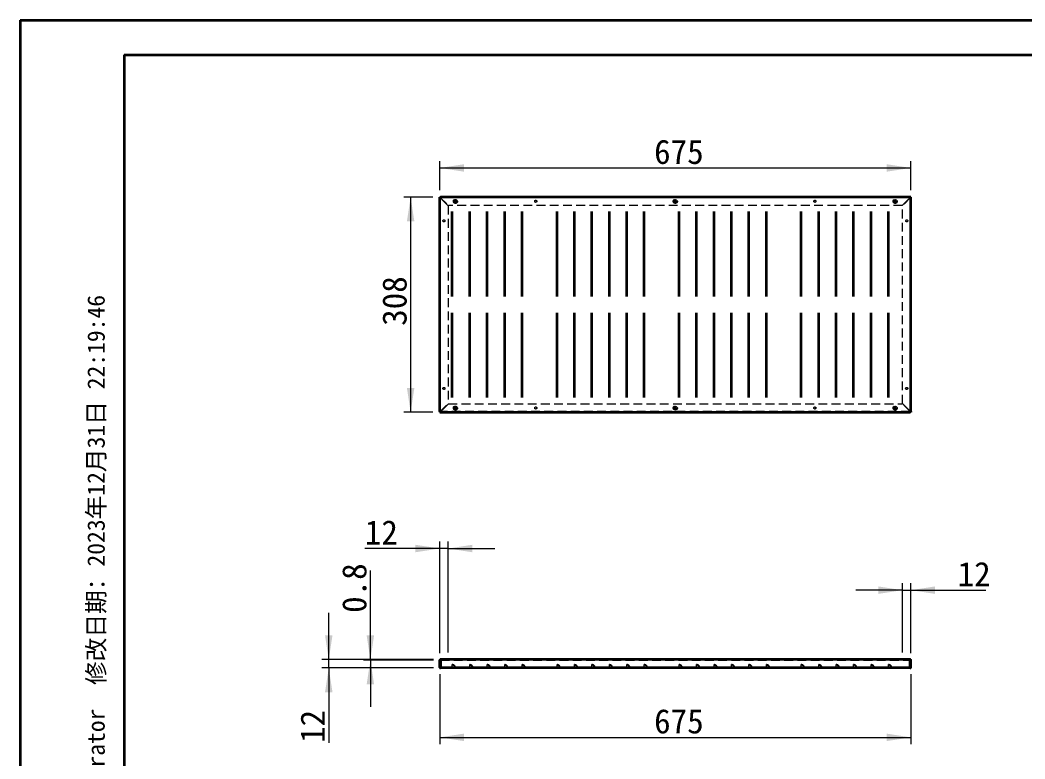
# Model space of a CAD drawing. Header units: millimetres. Extents: x 0 to 2952, y 0 to 2087.
# Drawn here: x 0 to 1440, y 1029 to 2087 of the extents above; entities that cross this region are included whole.
import ezdxf

# ---------------------------------------------------------------- set-up
doc = ezdxf.new("R2010")
doc.units = ezdxf.units.MM
doc.header["$LTSCALE"] = 9.94
doc.linetypes.add('HIDDEN', pattern=[1.905, 1.27, -0.635])
doc.layers.add('粗实线', color=7, linetype='Continuous', lineweight=35)
doc.layers.add('迈迪拼图', color=7, linetype='Continuous', lineweight=0)
doc.layers.add('细实线', color=7, linetype='Continuous')
doc.styles.add('SLDTEXTSTYLE3', font='SIMSUN.TTC', dxfattribs={"bigfont": 'bigfont'})
doc.styles.add('SLDTEXTSTYLE4', font='SIMSUN.TTC')
doc.dimstyles.new('SLDDIMSTYLE0', dxfattribs={"dimtxt": 34.79, "dimasz": 34.79, "dimexe": 0, "dimexo": 0.0625, "dimgap": 8.6975, "dimtad": 2, "dimrnd": 1e-09, "dimzin": 12, "dimdsep": 46, "dimtxsty": 'SLDTEXTSTYLE4', "dimsah": 1, "dimcen": 0.09, "dimadec": 0, "dimazin": 3, "dimtfac": 1, "dimtdec": 3, "dimtofl": 0, "dimtmove": 0, "dimatfit": 3, "dimfxl": 0, "dimfrac": 2, "dimtolj": 1, "dimtzin": 12, "dimarcsym": 0})
doc.dimstyles.new('SLDDIMSTYLE1', dxfattribs={"dimtxt": 34.79, "dimasz": 34.79, "dimexe": 0, "dimexo": 0.0625, "dimgap": 8.6975, "dimtad": 2, "dimrnd": 1e-09, "dimzin": 12, "dimdsep": 46, "dimtxsty": 'SLDTEXTSTYLE4', "dimsah": 1, "dimcen": 0.09, "dimadec": 0, "dimazin": 3, "dimtfac": 1, "dimtdec": 3, "dimtmove": 0, "dimatfit": 0, "dimfxl": 0, "dimfrac": 2, "dimtolj": 1, "dimtzin": 12, "dimarcsym": 0})
doc.dimstyles.new('SLDDIMSTYLE2', dxfattribs={"dimtxt": 34.79, "dimasz": 34.79, "dimexe": 0, "dimexo": 0.0625, "dimgap": 8.6975, "dimtad": 2, "dimrnd": 1e-09, "dimdsep": 46, "dimtxsty": 'SLDTEXTSTYLE4', "dimsah": 1, "dimcen": 0.09, "dimadec": 0, "dimazin": 2, "dimtfac": 1, "dimtdec": 3, "dimtmove": 0, "dimatfit": 0, "dimfxl": 0, "dimfrac": 2, "dimtolj": 1, "dimtzin": 12, "dimarcsym": 0})

# ---------------------------------------------------------------- blocks, each defined once
blk = doc.blocks.new('SW_NOTE_0')
at = {"layer": '细实线', "color": 0, "char_height": 24.85, "attachment_point": 1, "rotation": 90, "style": 'SLDTEXTSTYLE3'}
for s, insert in [('  创建日期：2015年1月20日 15:15:47  上次修改者：Administrator  修改日期：2023年12月31日 22:19:46  ', (5.9, 0)), ('零件图\\\\ 2023年12月31日', (-28.9, 0))]:
    blk.add_mtext(s, dxfattribs=dict(at, insert=insert))
blk = doc.blocks.new('_D')
at = {"layer": '迈迪拼图'}
for p, q in [((601.3, 1843.9), (601.3, 1885.6)), ((601.3, 1875.7), (1276.3, 1875.7)), ((1276.3, 1843.9), (1276.3, 1885.6))]:
    blk.add_line(p, q, dxfattribs=at)
for points in [[(601.3, 1875.7), (636, 1870.3), (636, 1881)], [(1276.3, 1875.7), (1241.5, 1881), (1241.5, 1870.3)]]:
    blk.add_solid(points, dxfattribs=at)
at = {"layer": '迈迪拼图', "insert": (908.4, 1916.2), "char_height": 34.79, "attachment_point": 1, "style": 'SLDTEXTSTYLE4'}
blk.add_mtext('675', dxfattribs=at)
blk = doc.blocks.new('_D_1')
at = {"layer": '迈迪拼图'}
for p, q in [((591.3, 1833.9), (549.6, 1833.9)), ((559.5, 1833.9), (559.5, 1525.9)), ((591.3, 1525.9), (549.6, 1525.9))]:
    blk.add_line(p, q, dxfattribs=at)
for points in [[(559.5, 1833.9), (554.2, 1799.1), (564.9, 1799.1)], [(559.5, 1525.9), (564.9, 1560.7), (554.2, 1560.7)]]:
    blk.add_solid(points, dxfattribs=at)
at = {"layer": '迈迪拼图', "insert": (519, 1649.6), "char_height": 34.79, "attachment_point": 1, "rotation": 90, "style": 'SLDTEXTSTYLE4'}
blk.add_mtext('308', dxfattribs=at)
blk = doc.blocks.new('_D_2')
at = {"layer": '迈迪拼图'}
for p, q in [((601.3, 1150.6), (601.3, 1050.3)), ((1276.3, 1150.6), (1276.3, 1050.3)), ((601.3, 1060.2), (1276.3, 1060.2))]:
    blk.add_line(p, q, dxfattribs=at)
for points in [[(601.3, 1060.2), (636, 1054.9), (636, 1065.6)], [(1276.3, 1060.2), (1241.5, 1065.6), (1241.5, 1054.9)]]:
    blk.add_solid(points, dxfattribs=at)
at = {"layer": '迈迪拼图', "insert": (908.4, 1100.7), "char_height": 34.79, "attachment_point": 1, "style": 'SLDTEXTSTYLE4'}
blk.add_mtext('675', dxfattribs=at)
blk = doc.blocks.new('_D_3')
at = {"layer": '迈迪拼图'}
for p, q in [((442.2, 1171.6), (442.2, 1238.5)), ((592.2, 1171.6), (432.3, 1171.6)), ((442.2, 1159.6), (442.2, 1171.6)), ((592.2, 1159.6), (432.3, 1159.6)), ((442.2, 1159.6), (442.2, 1052.2))]:
    blk.add_line(p, q, dxfattribs=at)
for points in [[(442.2, 1171.6), (447.6, 1206.4), (436.9, 1206.4)], [(442.2, 1159.6), (436.9, 1124.8), (447.6, 1124.8)]]:
    blk.add_solid(points, dxfattribs=at)
at = {"layer": '迈迪拼图', "insert": (401.7, 1052.2), "char_height": 34.79, "attachment_point": 1, "rotation": 90, "style": 'SLDTEXTSTYLE4'}
blk.add_mtext('12', dxfattribs=at)
blk = doc.blocks.new('_D_4')
at = {"layer": '迈迪拼图'}
for p, q in [((501.9, 1171.6), (501.9, 1299.3)), ((592.2, 1171.6), (491.9, 1171.6)), ((592.2, 1170.8), (491.9, 1170.8)), ((501.9, 1171.6), (501.9, 1170.8)), ((501.9, 1170.8), (501.9, 1103.9))]:
    blk.add_line(p, q, dxfattribs=at)
for points in [[(501.9, 1171.6), (507.2, 1206.4), (496.5, 1206.4)], [(501.9, 1170.8), (496.5, 1136), (507.2, 1136)]]:
    blk.add_solid(points, dxfattribs=at)
at = {"layer": '迈迪拼图', "insert": (461.4, 1238.5), "char_height": 34.79, "attachment_point": 1, "rotation": 90, "style": 'SLDTEXTSTYLE4'}
blk.add_mtext('0.8', dxfattribs=at)
blk = doc.blocks.new('_D_5')
at = {"layer": '迈迪拼图'}
for p, q in [((601.3, 1180.7), (601.3, 1340.6)), ((613.3, 1181.6), (613.3, 1340.6)), ((601.3, 1330.7), (493.9, 1330.7)), ((613.3, 1330.7), (601.3, 1330.7)), ((613.3, 1330.7), (680.2, 1330.7))]:
    blk.add_line(p, q, dxfattribs=at)
for points in [[(601.3, 1330.7), (566.5, 1336), (566.5, 1325.3)], [(613.3, 1330.7), (648, 1325.3), (648, 1336)]]:
    blk.add_solid(points, dxfattribs=at)
at = {"layer": '迈迪拼图', "insert": (493.9, 1371.1), "char_height": 34.79, "attachment_point": 1, "style": 'SLDTEXTSTYLE4'}
blk.add_mtext('12', dxfattribs=at)
blk = doc.blocks.new('_D_6')
at = {"layer": '迈迪拼图'}
for p, q in [((1264.3, 1271), (1197.4, 1271)), ((1264.3, 1181.6), (1264.3, 1281)), ((1264.3, 1271), (1276.3, 1271)), ((1276.3, 1180.7), (1276.3, 1281)), ((1276.3, 1271), (1383.7, 1271))]:
    blk.add_line(p, q, dxfattribs=at)
for points in [[(1264.3, 1271), (1229.5, 1276.4), (1229.5, 1265.7)], [(1276.3, 1271), (1311, 1265.7), (1311, 1276.4)]]:
    blk.add_solid(points, dxfattribs=at)
at = {"layer": '迈迪拼图', "insert": (1343.2, 1311.5), "char_height": 34.79, "attachment_point": 1, "style": 'SLDTEXTSTYLE4'}
blk.add_mtext('12', dxfattribs=at)

msp = doc.modelspace()

# ---------------------------------------------------------------- linework, layer by layer
at = {"color": 7, "linetype": 'Continuous', "lineweight": 35}
for p, q in [((601.255, 1832.913), (601.255, 1833.925)), ((601.255, 1833.925), (602.055, 1833.925)), ((601.255, 1526.937), (601.255, 1832.913)), ((602.055, 1833.017), (602.055, 1833.925)), ((1274.955, 1833.925), (602.555, 1833.925)), ((1276.255, 1833.925), (1275.455, 1833.925)), ((1275.455, 1832.913), (1275.455, 1833.925)), ((1276.255, 1832.913), (1276.255, 1833.925)), ((1276.255, 1526.937), (1276.255, 1832.913)), ((619.255, 1691.768), (619.255, 1813.082)), ((644.255, 1691.768), (644.255, 1813.082)), ((669.255, 1691.768), (669.255, 1813.082)), ((694.255, 1691.768), (694.255, 1813.082)), ((719.255, 1691.768), (719.255, 1813.082)), ((769.255, 1691.768), (769.255, 1813.082)), ((794.255, 1691.768), (794.255, 1813.082)), ((819.255, 1691.768), (819.255, 1813.082)), ((844.255, 1691.768), (844.255, 1813.082)), ((869.255, 1691.768), (869.255, 1813.082)), ((894.255, 1691.768), (894.255, 1813.082)), ((944.255, 1691.768), (944.255, 1813.082)), ((969.255, 1691.768), (969.255, 1813.082)), ((994.255, 1691.768), (994.255, 1813.082)), ((1019.255, 1691.768), (1019.255, 1813.082)), ((1044.255, 1691.768), (1044.255, 1813.082)), ((1069.255, 1691.768), (1069.255, 1813.082)), ((1119.255, 1691.768), (1119.255, 1813.082)), ((1144.255, 1691.768), (1144.255, 1813.082)), ((1169.255, 1691.768), (1169.255, 1813.082)), ((1194.255, 1691.768), (1194.255, 1813.082)), ((1219.255, 1691.768), (1219.255, 1813.082)), ((1244.255, 1691.768), (1244.255, 1813.082)), ((619.255, 1546.768), (619.255, 1668.082)), ((644.255, 1546.768), (644.255, 1668.082)), ((669.255, 1546.768), (669.255, 1668.082)), ((694.255, 1546.768), (694.255, 1668.082)), ((719.255, 1546.768), (719.255, 1668.082)), ((769.255, 1546.768), (769.255, 1668.082)), ((794.255, 1546.768), (794.255, 1668.082)), ((819.255, 1546.768), (819.255, 1668.082)), ((844.255, 1546.768), (844.255, 1668.082)), ((869.255, 1546.768), (869.255, 1668.082)), ((894.255, 1546.768), (894.255, 1668.082)), ((944.255, 1546.768), (944.255, 1668.082)), ((969.255, 1546.768), (969.255, 1668.082)), ((994.255, 1546.768), (994.255, 1668.082)), ((1019.255, 1546.768), (1019.255, 1668.082)), ((1044.255, 1546.768), (1044.255, 1668.082)), ((1069.255, 1546.768), (1069.255, 1668.082)), ((1119.255, 1546.768), (1119.255, 1668.082)), ((1144.255, 1546.768), (1144.255, 1668.082)), ((1169.255, 1546.768), (1169.255, 1668.082)), ((1194.255, 1546.768), (1194.255, 1668.082)), ((1219.255, 1546.768), (1219.255, 1668.082)), ((1244.255, 1546.768), (1244.255, 1668.082)), ((601.255, 1526.937), (601.255, 1525.925)), ((602.055, 1526.833), (602.055, 1525.925)), ((1275.455, 1526.833), (1275.455, 1525.925)), ((1276.255, 1526.937), (1276.255, 1525.925)), ((601.255, 1525.925), (602.055, 1525.925)), ((602.555, 1525.925), (1274.955, 1525.925)), ((1276.255, 1525.925), (1275.455, 1525.925)), ((601.255, 1170.714), (602.055, 1170.714)), ((601.255, 1160.514), (601.255, 1170.714)), ((602.055, 1160.514), (602.055, 1170.714)), ((602.155, 1171.614), (602.155, 1170.814)), ((602.509, 1171.614), (602.155, 1171.614)), ((602.509, 1170.814), (602.155, 1170.814)), ((1275.002, 1171.614), (602.509, 1171.614)), ((602.509, 1171.614), (602.509, 1170.814)), ((602.555, 1170.714), (602.555, 1160.514)), ((1274.955, 1170.714), (1274.955, 1160.514)), ((1275.002, 1171.614), (1275.002, 1170.814)), ((1275.355, 1171.614), (1275.002, 1171.614)), ((1275.355, 1170.814), (1275.002, 1170.814)), ((1275.355, 1171.614), (1275.355, 1170.814)), ((1276.255, 1170.714), (1275.455, 1170.714)), ((1275.455, 1160.514), (1275.455, 1170.714)), ((1276.255, 1160.514), (1276.255, 1170.714)), ((601.255, 1160.514), (602.055, 1160.514)), ((602.155, 1159.614), (602.155, 1160.414)), ((1275.355, 1159.614), (602.155, 1159.614)), ((1275.355, 1159.614), (1275.355, 1160.414)), ((1276.255, 1160.514), (1275.455, 1160.514))]:
    msp.add_line(p, q, dxfattribs=at)
at = {"color": 7, "linetype": 'HIDDEN', "lineweight": 18}
for p, q in [((601.255, 1832.913), (602.055, 1832.913)), ((602.055, 1832.913), (602.055, 1833.017)), ((602.055, 1526.937), (602.055, 1832.913)), ((613.255, 1821.571), (602.155, 1832.671)), ((602.509, 1833.025), (613.609, 1821.925)), ((602.555, 1833.925), (602.555, 1833.125)), ((602.555, 1833.125), (1274.955, 1833.125)), ((1263.902, 1821.925), (1275.002, 1833.025)), ((1275.355, 1832.671), (1264.255, 1821.571)), ((1274.955, 1833.925), (1274.955, 1833.125)), ((1275.455, 1832.913), (1275.455, 1526.937)), ((1276.255, 1832.913), (1275.455, 1832.913)), ((602.055, 1820.425), (601.255, 1820.425)), ((601.255, 1817.425), (602.055, 1817.425)), ((613.255, 1821.571), (613.255, 1538.278)), ((1263.902, 1821.925), (613.609, 1821.925)), ((1264.255, 1538.278), (1264.255, 1821.571)), ((1276.255, 1820.425), (1275.455, 1820.425)), ((1275.455, 1817.425), (1276.255, 1817.425)), ((602.055, 1542.425), (601.255, 1542.425)), ((1276.255, 1542.425), (1275.455, 1542.425)), ((601.255, 1539.425), (602.055, 1539.425)), ((601.255, 1526.937), (602.055, 1526.937)), ((602.055, 1526.937), (602.055, 1526.833)), ((602.155, 1527.178), (613.255, 1538.278)), ((613.609, 1537.925), (602.509, 1526.825)), ((1274.955, 1526.725), (602.555, 1526.725)), ((602.555, 1525.925), (602.555, 1526.725)), ((613.609, 1537.925), (1263.902, 1537.925)), ((1275.002, 1526.825), (1263.902, 1537.925)), ((1264.255, 1538.278), (1275.355, 1527.178)), ((1274.955, 1525.925), (1274.955, 1526.725)), ((1275.455, 1539.425), (1276.255, 1539.425)), ((1275.455, 1526.937), (1275.455, 1526.833)), ((1276.255, 1526.937), (1275.455, 1526.937)), ((602.055, 1167.114), (601.255, 1167.114)), ((602.509, 1170.814), (1275.002, 1170.814)), ((605.755, 1171.614), (605.755, 1170.814)), ((608.755, 1170.814), (608.755, 1171.614)), ((613.255, 1170.814), (613.255, 1171.614)), ((613.609, 1171.614), (613.609, 1170.814)), ((620.755, 1171.614), (620.755, 1170.814)), ((626.755, 1170.814), (626.755, 1171.614)), ((737.255, 1171.614), (737.255, 1170.814)), ((740.255, 1170.814), (740.255, 1171.614)), ((935.755, 1171.614), (935.755, 1170.814)), ((941.755, 1170.814), (941.755, 1171.614)), ((1137.255, 1171.614), (1137.255, 1170.814)), ((1140.255, 1170.814), (1140.255, 1171.614)), ((1250.755, 1171.614), (1250.755, 1170.814)), ((1256.755, 1170.814), (1256.755, 1171.614)), ((1263.902, 1170.814), (1263.902, 1171.614)), ((1264.255, 1171.614), (1264.255, 1170.814)), ((1268.755, 1171.614), (1268.755, 1170.814)), ((1271.755, 1170.814), (1271.755, 1171.614)), ((1276.255, 1167.114), (1275.455, 1167.114)), ((601.255, 1164.114), (602.055, 1164.114)), ((1275.355, 1160.414), (602.155, 1160.414)), ((602.555, 1160.514), (1274.955, 1160.514)), ((619.255, 1161.214), (619.255, 1164.414)), ((619.255, 1160.414), (619.255, 1161.214)), ((619.255, 1159.614), (619.255, 1160.414)), ((622.005, 1160.414), (622.005, 1159.614)), ((625.505, 1159.614), (625.505, 1160.414)), ((644.255, 1161.214), (644.255, 1164.414)), ((644.255, 1160.414), (644.255, 1161.214)), ((644.255, 1159.614), (644.255, 1160.414)), ((669.255, 1161.214), (669.255, 1164.414)), ((669.255, 1160.414), (669.255, 1161.214)), ((669.255, 1159.614), (669.255, 1160.414)), ((694.255, 1161.214), (694.255, 1164.414)), ((694.255, 1160.414), (694.255, 1161.214)), ((694.255, 1159.614), (694.255, 1160.414)), ((719.255, 1161.214), (719.255, 1164.414)), ((719.255, 1160.414), (719.255, 1161.214)), ((719.255, 1159.614), (719.255, 1160.414)), ((769.255, 1161.214), (769.255, 1164.414)), ((769.255, 1160.414), (769.255, 1161.214)), ((769.255, 1159.614), (769.255, 1160.414)), ((794.255, 1161.214), (794.255, 1164.414)), ((794.255, 1160.414), (794.255, 1161.214)), ((794.255, 1159.614), (794.255, 1160.414)), ((819.255, 1161.214), (819.255, 1164.414)), ((819.255, 1160.414), (819.255, 1161.214)), ((819.255, 1159.614), (819.255, 1160.414)), ((844.255, 1161.214), (844.255, 1164.414)), ((844.255, 1160.414), (844.255, 1161.214)), ((844.255, 1159.614), (844.255, 1160.414)), ((869.255, 1161.214), (869.255, 1164.414)), ((869.255, 1160.414), (869.255, 1161.214)), ((869.255, 1159.614), (869.255, 1160.414)), ((894.255, 1161.214), (894.255, 1164.414)), ((894.255, 1160.414), (894.255, 1161.214)), ((894.255, 1159.614), (894.255, 1160.414)), ((937.005, 1160.414), (937.005, 1159.614)), ((940.505, 1159.614), (940.505, 1160.414)), ((944.255, 1161.214), (944.255, 1164.414)), ((944.255, 1160.414), (944.255, 1161.214)), ((944.255, 1159.614), (944.255, 1160.414)), ((969.255, 1161.214), (969.255, 1164.414)), ((969.255, 1160.414), (969.255, 1161.214)), ((969.255, 1159.614), (969.255, 1160.414)), ((994.255, 1161.214), (994.255, 1164.414)), ((994.255, 1160.414), (994.255, 1161.214)), ((994.255, 1159.614), (994.255, 1160.414)), ((1019.255, 1161.214), (1019.255, 1164.414)), ((1019.255, 1160.414), (1019.255, 1161.214)), ((1019.255, 1159.614), (1019.255, 1160.414)), ((1044.255, 1161.214), (1044.255, 1164.414)), ((1044.255, 1160.414), (1044.255, 1161.214)), ((1044.255, 1159.614), (1044.255, 1160.414)), ((1069.255, 1161.214), (1069.255, 1164.414)), ((1069.255, 1160.414), (1069.255, 1161.214)), ((1069.255, 1159.614), (1069.255, 1160.414)), ((1119.255, 1161.214), (1119.255, 1164.414)), ((1119.255, 1160.414), (1119.255, 1161.214)), ((1119.255, 1159.614), (1119.255, 1160.414)), ((1144.255, 1161.214), (1144.255, 1164.414)), ((1144.255, 1160.414), (1144.255, 1161.214)), ((1144.255, 1159.614), (1144.255, 1160.414)), ((1169.255, 1161.214), (1169.255, 1164.414)), ((1169.255, 1160.414), (1169.255, 1161.214)), ((1169.255, 1159.614), (1169.255, 1160.414)), ((1194.255, 1161.214), (1194.255, 1164.414)), ((1194.255, 1160.414), (1194.255, 1161.214)), ((1194.255, 1159.614), (1194.255, 1160.414)), ((1219.255, 1161.214), (1219.255, 1164.414)), ((1219.255, 1160.414), (1219.255, 1161.214)), ((1219.255, 1159.614), (1219.255, 1160.414)), ((1244.255, 1161.214), (1244.255, 1164.414)), ((1244.255, 1160.414), (1244.255, 1161.214)), ((1244.255, 1159.614), (1244.255, 1160.414)), ((1252.005, 1160.414), (1252.005, 1159.614)), ((1255.505, 1159.614), (1255.505, 1160.414)), ((1275.455, 1164.114), (1276.255, 1164.114))]:
    msp.add_line(p, q, dxfattribs=at)
for centre, radius in [((623.755, 1827.925), 3), ((738.755, 1827.925), 1.5), ((938.755, 1827.925), 3), ((1138.755, 1827.925), 1.5), ((1253.755, 1827.925), 3), ((607.255, 1799.925), 1.5), ((1270.255, 1799.925), 1.5), ((607.255, 1559.925), 1.5), ((1270.255, 1559.925), 1.5), ((623.755, 1531.925), 3), ((738.755, 1531.925), 1.5), ((938.755, 1531.925), 3), ((1138.755, 1531.925), 1.5), ((1253.755, 1531.925), 3)]:
    msp.add_circle(centre, radius, dxfattribs=at)
at = {"color": 7, "linetype": 'Continuous', "lineweight": 35}
for centre in [(623.755, 1827.925), (938.755, 1827.925), (1253.755, 1827.925), (623.755, 1531.925), (938.755, 1531.925), (1253.755, 1531.925)]:
    msp.add_circle(centre, 1.75, dxfattribs=at)
at = {"color": 7, "linetype": 'HIDDEN', "lineweight": 18}
for centre, radius, start, end in [((619.255, 1159.614), 4.8, 19.471221, 90), ((619.255, 1159.614), 4, 19.471221, 90), ((624.912, 1161.614), 2, 199.471221, 270), ((624.912, 1161.614), 1.2, 199.471221, 270), ((644.255, 1159.614), 4.8, 19.471221, 90), ((644.255, 1159.614), 4, 19.471221, 90), ((649.912, 1161.614), 2, 199.471221, 270), ((649.912, 1161.614), 1.2, 199.471221, 270), ((669.255, 1159.614), 4.8, 19.471221, 90), ((669.255, 1159.614), 4, 19.471221, 90), ((674.912, 1161.614), 2, 199.471221, 270), ((674.912, 1161.614), 1.2, 199.471221, 270), ((694.255, 1159.614), 4.8, 19.471221, 90), ((694.255, 1159.614), 4, 19.471221, 90), ((699.912, 1161.614), 2, 199.471221, 270), ((699.912, 1161.614), 1.2, 199.471221, 270), ((719.255, 1159.614), 4.8, 19.471221, 90), ((719.255, 1159.614), 4, 19.471221, 90), ((724.912, 1161.614), 2, 199.471221, 270), ((724.912, 1161.614), 1.2, 199.471221, 270), ((769.255, 1159.614), 4.8, 19.471221, 90), ((769.255, 1159.614), 4, 19.471221, 90), ((774.912, 1161.614), 2, 199.471221, 270), ((774.912, 1161.614), 1.2, 199.471221, 270), ((794.255, 1159.614), 4.8, 19.471221, 90), ((794.255, 1159.614), 4, 19.471221, 90), ((799.912, 1161.614), 2, 199.471221, 270), ((799.912, 1161.614), 1.2, 199.471221, 270), ((819.255, 1159.614), 4.8, 19.471221, 90), ((819.255, 1159.614), 4, 19.471221, 90), ((824.912, 1161.614), 2, 199.471221, 270), ((824.912, 1161.614), 1.2, 199.471221, 270), ((844.255, 1159.614), 4.8, 19.471221, 90), ((844.255, 1159.614), 4, 19.471221, 90), ((849.912, 1161.614), 2, 199.471221, 270), ((849.912, 1161.614), 1.2, 199.471221, 270), ((869.255, 1159.614), 4.8, 19.471221, 90), ((869.255, 1159.614), 4, 19.471221, 90), ((874.912, 1161.614), 2, 199.471221, 270), ((874.912, 1161.614), 1.2, 199.471221, 270), ((894.255, 1159.614), 4.8, 19.471221, 90), ((894.255, 1159.614), 4, 19.471221, 90), ((899.912, 1161.614), 2, 199.471221, 270), ((899.912, 1161.614), 1.2, 199.471221, 270), ((944.255, 1159.614), 4.8, 19.471221, 90), ((944.255, 1159.614), 4, 19.471221, 90), ((949.912, 1161.614), 2, 199.471221, 270), ((949.912, 1161.614), 1.2, 199.471221, 270), ((969.255, 1159.614), 4.8, 19.471221, 90), ((969.255, 1159.614), 4, 19.471221, 90), ((974.912, 1161.614), 2, 199.471221, 270), ((974.912, 1161.614), 1.2, 199.471221, 270), ((994.255, 1159.614), 4.8, 19.471221, 90), ((994.255, 1159.614), 4, 19.471221, 90), ((999.912, 1161.614), 2, 199.471221, 270), ((999.912, 1161.614), 1.2, 199.471221, 270), ((1019.255, 1159.614), 4.8, 19.471221, 90), ((1019.255, 1159.614), 4, 19.471221, 90), ((1024.912, 1161.614), 2, 199.471221, 270), ((1024.912, 1161.614), 1.2, 199.471221, 270), ((1044.255, 1159.614), 4.8, 19.471221, 90), ((1044.255, 1159.614), 4, 19.471221, 90), ((1049.912, 1161.614), 2, 199.471221, 270), ((1049.912, 1161.614), 1.2, 199.471221, 270), ((1069.255, 1159.614), 4.8, 19.471221, 90), ((1069.255, 1159.614), 4, 19.471221, 90), ((1074.912, 1161.614), 2, 199.471221, 270), ((1074.912, 1161.614), 1.2, 199.471221, 270), ((1119.255, 1159.614), 4.8, 19.471221, 90), ((1119.255, 1159.614), 4, 19.471221, 90), ((1124.912, 1161.614), 2, 199.471221, 270), ((1124.912, 1161.614), 1.2, 199.471221, 270), ((1144.255, 1159.614), 4.8, 19.471221, 90), ((1144.255, 1159.614), 4, 19.471221, 90), ((1149.912, 1161.614), 2, 199.471221, 270), ((1149.912, 1161.614), 1.2, 199.471221, 270), ((1169.255, 1159.614), 4.8, 19.471221, 90), ((1169.255, 1159.614), 4, 19.471221, 90), ((1174.912, 1161.614), 2, 199.471221, 270), ((1174.912, 1161.614), 1.2, 199.471221, 270), ((1194.255, 1159.614), 4.8, 19.471221, 90), ((1194.255, 1159.614), 4, 19.471221, 90), ((1199.912, 1161.614), 2, 199.471221, 270), ((1199.912, 1161.614), 1.2, 199.471221, 270), ((1219.255, 1159.614), 4.8, 19.471221, 90), ((1219.255, 1159.614), 4, 19.471221, 90), ((1224.912, 1161.614), 2, 199.471221, 270), ((1224.912, 1161.614), 1.2, 199.471221, 270), ((1244.255, 1159.614), 4.8, 19.471221, 90), ((1244.255, 1159.614), 4, 19.471221, 90), ((1249.912, 1161.614), 2, 199.471221, 270), ((1249.912, 1161.614), 1.2, 199.471221, 270)]:
    msp.add_arc(centre, radius, start, end, dxfattribs=at)
at = {"color": 7, "linetype": 'Continuous', "lineweight": 35}
for points, knots in [([(601.255, 1832.913), (601.255, 1832.931), (601.352, 1832.95), (601.686, 1832.987), (601.92, 1833.006), (602.155, 1833.025)], [0, 0, 0, 0, 0.5, 0.5, 1, 1, 1, 1]), ([(602.155, 1833.025), (602.189, 1833.143), (602.222, 1833.26), (602.289, 1833.478), (602.322, 1833.578), (602.389, 1833.744), (602.422, 1833.811), (602.489, 1833.901), (602.522, 1833.925), (602.555, 1833.925)], [0, 0, 0, 0, 0.25, 0.25, 0.5, 0.5, 0.75, 0.75, 1, 1, 1, 1]), ([(1274.955, 1833.925), (1275.022, 1833.925), (1275.089, 1833.828), (1275.222, 1833.495), (1275.289, 1833.26), (1275.355, 1833.025)], [0, 0, 0, 0, 0.5, 0.5, 1, 1, 1, 1]), ([(1275.355, 1833.025), (1275.473, 1833.015), (1275.591, 1833.006), (1275.809, 1832.987), (1275.909, 1832.978), (1276.075, 1832.959), (1276.142, 1832.95), (1276.232, 1832.931), (1276.255, 1832.922), (1276.255, 1832.913)], [0, 0, 0, 0, 0.25, 0.25, 0.5, 0.5, 0.75, 0.75, 1, 1, 1, 1]), ([(602.155, 1526.825), (601.92, 1526.843), (601.686, 1526.862), (601.352, 1526.9), (601.255, 1526.918), (601.255, 1526.937)], [0, 0, 0, 0, 0.5, 0.5, 1, 1, 1, 1]), ([(602.555, 1525.925), (602.522, 1525.925), (602.489, 1525.948), (602.422, 1526.038), (602.389, 1526.105), (602.322, 1526.272), (602.289, 1526.372), (602.222, 1526.589), (602.189, 1526.707), (602.155, 1526.825)], [0, 0, 0, 0, 0.25, 0.25, 0.5, 0.5, 0.75, 0.75, 1, 1, 1, 1]), ([(1275.355, 1526.825), (1275.322, 1526.707), (1275.289, 1526.589), (1275.222, 1526.372), (1275.189, 1526.272), (1275.122, 1526.105), (1275.089, 1526.038), (1275.022, 1525.948), (1274.989, 1525.925), (1274.955, 1525.925)], [0, 0, 0, 0, 0.25, 0.25, 0.5, 0.5, 0.75, 0.75, 1, 1, 1, 1]), ([(1276.255, 1526.937), (1276.255, 1526.918), (1276.158, 1526.9), (1275.825, 1526.862), (1275.591, 1526.843), (1275.355, 1526.825)], [0, 0, 0, 0, 0.5, 0.5, 1, 1, 1, 1]), ([(602.155, 1171.614), (602.038, 1171.614), (601.92, 1171.591), (601.702, 1171.501), (601.602, 1171.434), (601.436, 1171.267), (601.369, 1171.167), (601.279, 1170.95), (601.255, 1170.832), (601.255, 1170.714)], [0, 0, 0, 0, 0.25, 0.25, 0.5, 0.5, 0.75, 0.75, 1, 1, 1, 1]), ([(602.555, 1170.714), (602.552, 1170.832), (602.548, 1170.95), (602.54, 1171.167), (602.536, 1171.267), (602.528, 1171.434), (602.524, 1171.501), (602.517, 1171.591), (602.513, 1171.614), (602.509, 1171.614)], [0, 0, 0, 0, 0.25, 0.25, 0.5, 0.5, 0.75, 0.75, 1, 1, 1, 1]), ([(1275.002, 1171.614), (1274.998, 1171.614), (1274.994, 1171.591), (1274.986, 1171.501), (1274.983, 1171.434), (1274.975, 1171.267), (1274.971, 1171.167), (1274.963, 1170.95), (1274.959, 1170.832), (1274.955, 1170.714)], [0, 0, 0, 0, 0.25, 0.25, 0.5, 0.5, 0.75, 0.75, 1, 1, 1, 1]), ([(1276.255, 1170.714), (1276.255, 1170.832), (1276.232, 1170.95), (1276.142, 1171.167), (1276.075, 1171.267), (1275.909, 1171.434), (1275.809, 1171.501), (1275.591, 1171.591), (1275.473, 1171.614), (1275.355, 1171.614)], [0, 0, 0, 0, 0.25, 0.25, 0.5, 0.5, 0.75, 0.75, 1, 1, 1, 1]), ([(601.255, 1160.514), (601.255, 1160.279), (601.352, 1160.044), (601.686, 1159.711), (601.92, 1159.614), (602.155, 1159.614)], [0, 0, 0, 0, 0.5, 0.5, 1, 1, 1, 1]), ([(602.055, 1160.514), (602.055, 1160.488), (602.066, 1160.462), (602.103, 1160.425), (602.129, 1160.414), (602.155, 1160.414)], [0, 0, 0, 0, 0.5, 0.5, 1, 1, 1, 1]), ([(602.155, 1159.614), (602.189, 1159.614), (602.222, 1159.638), (602.289, 1159.728), (602.322, 1159.794), (602.389, 1159.961), (602.422, 1160.061), (602.489, 1160.279), (602.522, 1160.396), (602.555, 1160.514)], [0, 0, 0, 0, 0.25, 0.25, 0.5, 0.5, 0.75, 0.75, 1, 1, 1, 1]), ([(602.155, 1160.414), (602.222, 1160.414), (602.289, 1160.425), (602.422, 1160.462), (602.489, 1160.488), (602.555, 1160.514)], [0, 0, 0, 0, 0.5, 0.5, 1, 1, 1, 1]), ([(1274.955, 1160.514), (1275.022, 1160.279), (1275.089, 1160.044), (1275.222, 1159.711), (1275.289, 1159.614), (1275.355, 1159.614)], [0, 0, 0, 0, 0.5, 0.5, 1, 1, 1, 1]), ([(1274.955, 1160.514), (1275.022, 1160.488), (1275.089, 1160.462), (1275.222, 1160.425), (1275.289, 1160.414), (1275.355, 1160.414)], [0, 0, 0, 0, 0.5, 0.5, 1, 1, 1, 1]), ([(1275.355, 1159.614), (1275.473, 1159.614), (1275.591, 1159.638), (1275.809, 1159.728), (1275.909, 1159.794), (1276.075, 1159.961), (1276.142, 1160.061), (1276.232, 1160.279), (1276.255, 1160.396), (1276.255, 1160.514)], [0, 0, 0, 0, 0.25, 0.25, 0.5, 0.5, 0.75, 0.75, 1, 1, 1, 1])]:
    msp.add_open_spline(points, degree=3, knots=knots, dxfattribs=at)
at = {"color": 7, "linetype": 'HIDDEN', "lineweight": 18}
for points in [[(602.155, 1833.025), (602.222, 1833.051), (602.289, 1833.077), (602.422, 1833.114), (602.489, 1833.125), (602.555, 1833.125)], [(1274.955, 1833.125), (1275.022, 1833.125), (1275.089, 1833.114), (1275.222, 1833.077), (1275.289, 1833.051), (1275.355, 1833.025)], [(1275.355, 1833.025), (1275.382, 1833.006), (1275.408, 1832.987), (1275.445, 1832.95), (1275.455, 1832.931), (1275.455, 1832.913)], [(602.555, 1526.725), (602.489, 1526.725), (602.422, 1526.736), (602.289, 1526.773), (602.222, 1526.799), (602.155, 1526.825)], [(1275.355, 1526.825), (1275.289, 1526.799), (1275.222, 1526.773), (1275.089, 1526.736), (1275.022, 1526.725), (1274.955, 1526.725)], [(1275.455, 1526.937), (1275.455, 1526.918), (1275.445, 1526.9), (1275.408, 1526.862), (1275.382, 1526.843), (1275.355, 1526.825)]]:
    msp.add_open_spline(points, degree=3, knots=[0, 0, 0, 0, 0.5, 0.5, 1, 1, 1, 1], dxfattribs=at)
at = {"layer": '粗实线'}
for p, q in [((0, 2087.4), (2952.18, 2087.4)), ((0, 2087.4), (0, 0)), ((149.1, 2037.7), (149.1, 49.7)), ((149.1, 2037.7), (2902.48, 2037.7))]:
    msp.add_line(p, q, dxfattribs=at)

# ---------------------------------------------------------------- block references
at = {"layer": '细实线'}
msp.add_blockref('SW_NOTE_0', (90.513, 69.085), dxfattribs=at)

# ---------------------------------------------------------------- dimensions: what is measured, and where the dimension line sits
at = {"layer": '迈迪拼图'}
for base, p1, p2, dimstyle, picture, middle in [((1276.255, 1875.675), (601.255, 1833.925), (1276.255, 1833.925), 'SLDDIMSTYLE0', '_D', (938.755, 1875.675)), ((601.255, 1330.657), (613.255, 1171.614), (601.255, 1170.714), 'SLDDIMSTYLE1', '_D_5', (514.106, 1330.657)), ((1276.255, 1271.017), (1264.255, 1171.614), (1276.255, 1170.714), 'SLDDIMSTYLE1', '_D_6', (1363.405, 1271.017)), ((1276.255, 1060.212), (601.255, 1160.514), (1276.255, 1160.514), 'SLDDIMSTYLE0', '_D_2', (938.755, 1060.212))]:
    dim = msp.add_linear_dim(base=base, p1=p1, p2=p2, dimstyle=dimstyle, dxfattribs=at)
    dim.commit()
    dim.dimension.update_dxf_attribs({"geometry": picture, "text_midpoint": middle, "dimtype": 160})
for base, p1, p2, dimstyle, picture, middle in [((559.505, 1525.925), (601.255, 1833.925), (601.255, 1525.925), 'SLDDIMSTYLE0', '_D_1', (559.505, 1679.925)), ((501.853, 1170.814), (602.155, 1171.614), (602.155, 1170.814), 'SLDDIMSTYLE2', '_D_4', (501.853, 1268.887)), ((442.213, 1171.614), (602.155, 1159.614), (602.155, 1171.614), 'SLDDIMSTYLE1', '_D_3', (442.213, 1072.464))]:
    dim = msp.add_linear_dim(base=base, p1=p1, p2=p2, angle=90, dimstyle=dimstyle, dxfattribs=at)
    dim.commit()
    dim.dimension.update_dxf_attribs({"geometry": picture, "text_midpoint": middle, "dimtype": 160})

doc.saveas('drawing.dxf')
